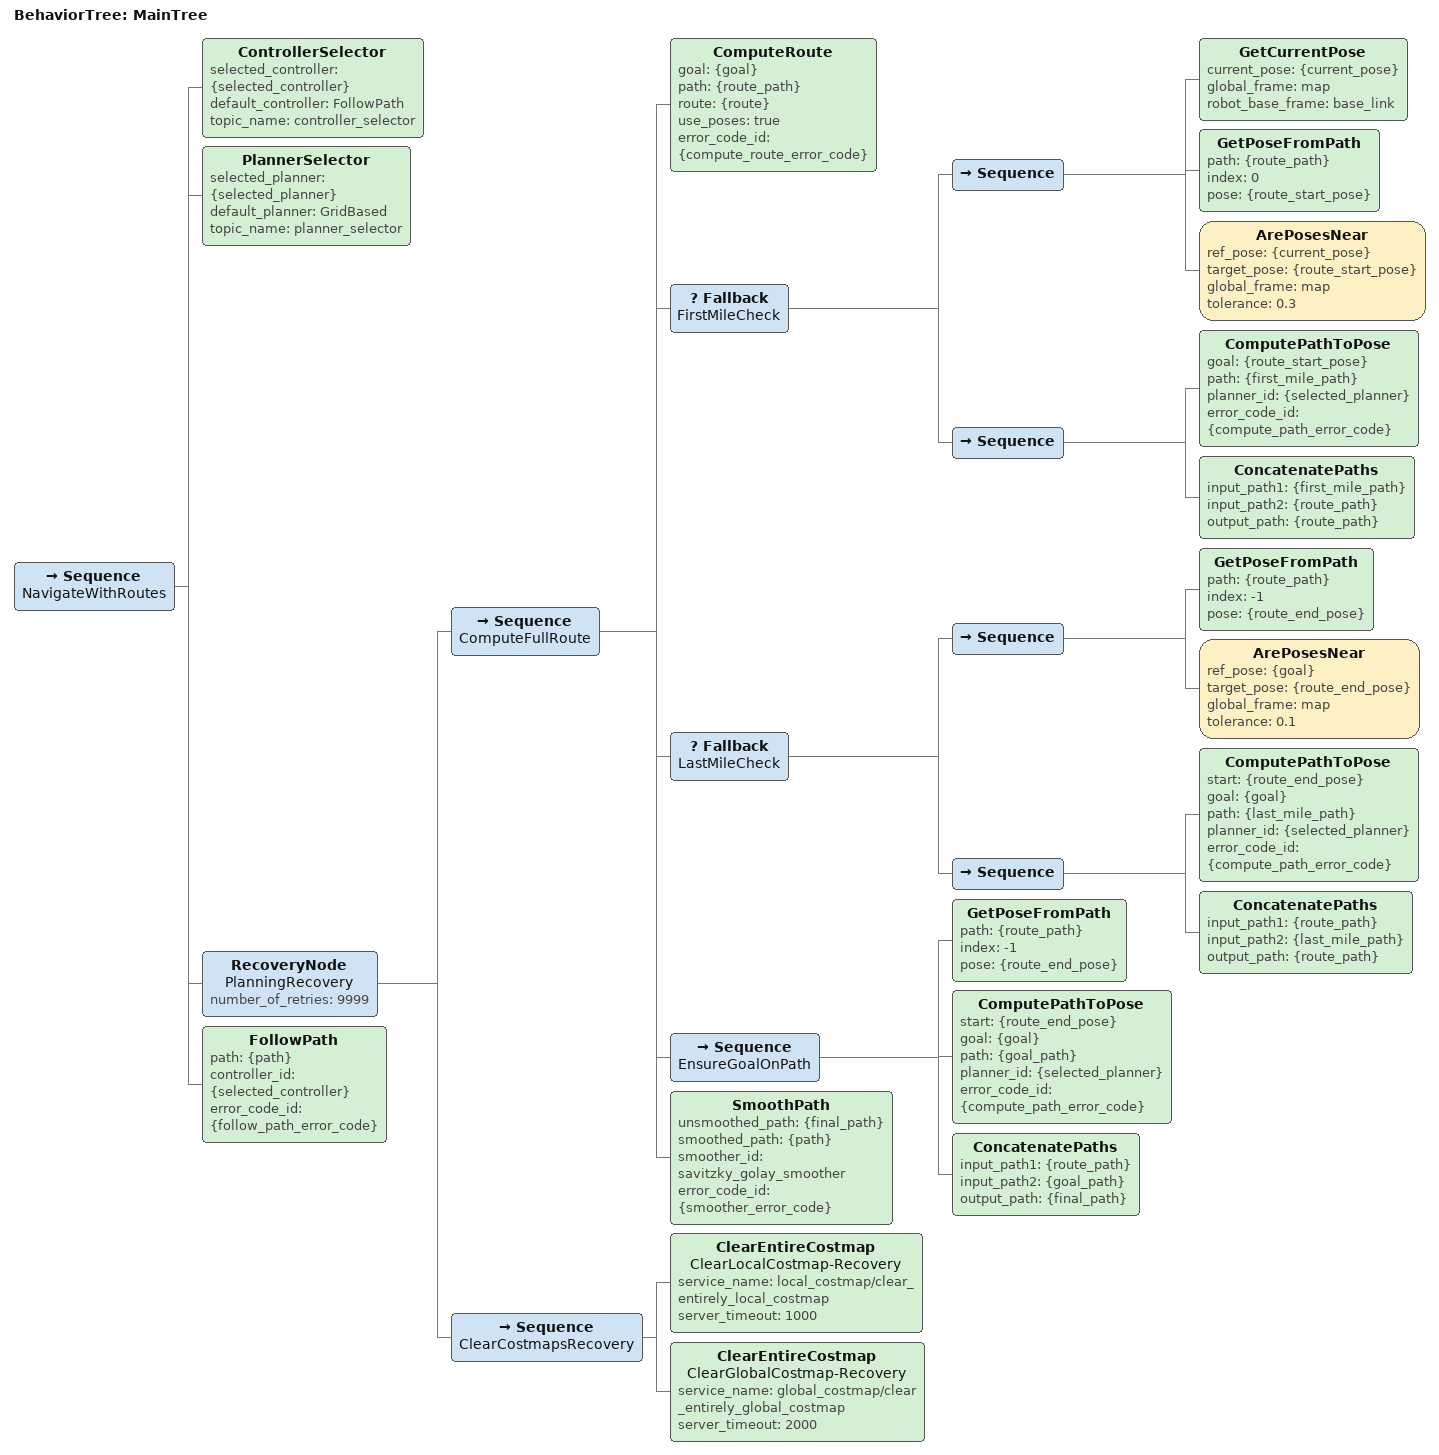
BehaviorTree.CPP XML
<root BTCPP_format="4" main_tree_to_execute="MainTree">
  <BehaviorTree ID="MainTree">
    <Sequence name="NavigateWithRoutes">
      <ControllerSelector selected_controller="{selected_controller}"
        default_controller="FollowPath"
        topic_name="controller_selector" />

      <PlannerSelector selected_planner="{selected_planner}"
        default_planner="GridBased"
        topic_name="planner_selector" />

      <RecoveryNode name="PlanningRecovery" number_of_retries="9999">
        <Sequence name="ComputeFullRoute">
          <ComputeRoute goal="{goal}"
            path="{route_path}"
            route="{route}"
            use_poses="true"
            error_code_id="{compute_route_error_code}" />

          <Fallback name="FirstMileCheck">
            <Sequence>
              <GetCurrentPose current_pose="{current_pose}"
                global_frame="map"
                robot_base_frame="base_link" />
              <GetPoseFromPath path="{route_path}"
                index="0"
                pose="{route_start_pose}" />
              <ArePosesNear ref_pose="{current_pose}"
                target_pose="{route_start_pose}"
                global_frame="map"
                tolerance="0.3" />
            </Sequence>

            <Sequence>
              <ComputePathToPose goal="{route_start_pose}"
                path="{first_mile_path}"
                planner_id="{selected_planner}"
                error_code_id="{compute_path_error_code}" />

              <ConcatenatePaths input_path1="{first_mile_path}"
                input_path2="{route_path}"
                output_path="{route_path}" />
            </Sequence>
          </Fallback>

          <Fallback name="LastMileCheck">
            <Sequence>
              <GetPoseFromPath path="{route_path}"
                index="-1"
                pose="{route_end_pose}" />
              <ArePosesNear ref_pose="{goal}"
                target_pose="{route_end_pose}"
                global_frame="map"
                tolerance="0.1" />
            </Sequence>

            <Sequence>
              <ComputePathToPose start="{route_end_pose}"
                goal="{goal}"
                path="{last_mile_path}"
                planner_id="{selected_planner}"
                error_code_id="{compute_path_error_code}" />

              <ConcatenatePaths input_path1="{route_path}"
                input_path2="{last_mile_path}"
                output_path="{route_path}" />
            </Sequence>
          </Fallback>

          <Sequence name="EnsureGoalOnPath">
            <GetPoseFromPath path="{route_path}"
              index="-1"
              pose="{route_end_pose}" />

            <ComputePathToPose start="{route_end_pose}"
              goal="{goal}"
              path="{goal_path}"
              planner_id="{selected_planner}"
              error_code_id="{compute_path_error_code}" />

            <ConcatenatePaths input_path1="{route_path}"
              input_path2="{goal_path}"
              output_path="{final_path}" />
          </Sequence>

          <SmoothPath unsmoothed_path="{final_path}"
            smoothed_path="{path}"
            smoother_id="savitzky_golay_smoother"
            error_code_id="{smoother_error_code}" />
        </Sequence>

        <Sequence name="ClearCostmapsRecovery">
          <ClearEntireCostmap name="ClearLocalCostmap-Recovery"
            service_name="local_costmap/clear_entirely_local_costmap"
            server_timeout="1000" />
          <ClearEntireCostmap name="ClearGlobalCostmap-Recovery"
            service_name="global_costmap/clear_entirely_global_costmap"
            server_timeout="2000" />
        </Sequence>
      </RecoveryNode>

      <FollowPath path="{path}"
        controller_id="{selected_controller}"
        error_code_id="{follow_path_error_code}" />
    </Sequence>
  </BehaviorTree>
</root>
